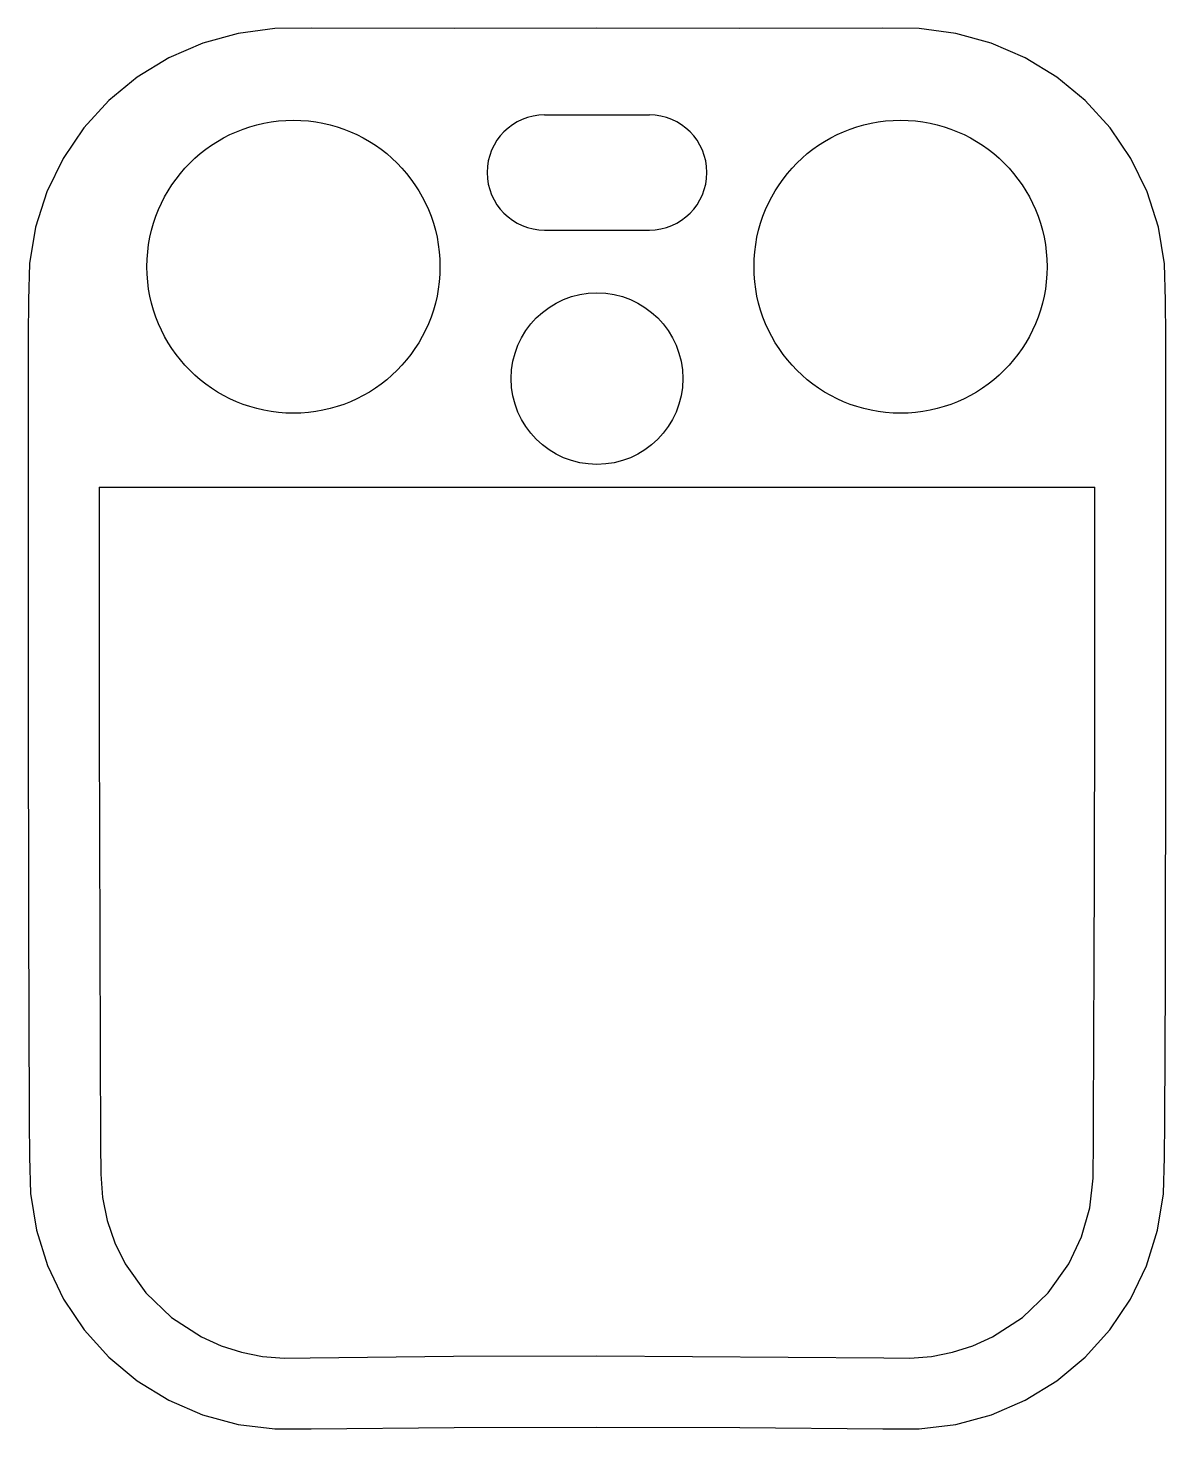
# Model space of a CAD drawing. Extents: x -54 to 54, y 3 to 137.
import ezdxf

# ---------------------------------------------------------------- set-up
doc = ezdxf.new("R2010")
doc.units = 0
doc.layers.get('0').update_dxf_attribs({"linetype": 'CONTINUOUS'})

msp = doc.modelspace()

# ---------------------------------------------------------------- linework, layer by layer
at = {"color": 7, "linetype": 'CONTINUOUS'}
for p, q in [((-5, 128.83), (5, 128.83)), ((-5, 117.83), (5, 117.83)), ((-47.55, 93.28), (47.55, 93.28))]:
    msp.add_line(p, q, dxfattribs=at)
at = {"color": 7, "linetype": 'CONTINUOUS', "flags": 128}
for points in [[(0, 137.13), (-13.66, 137.1), (-27.31, 137.12), (-30.78, 137.08), (-34.27, 136.62), (-37.67, 135.69), (-40.91, 134.29), (-43.92, 132.45), (-46.64, 130.2), (-49.02, 127.59), (-51, 124.67), (-52.55, 121.49), (-53.63, 118.12), (-54.21, 114.62), (-54.32, 111.13), (-54.33, 107.7), (-54.35, 94.24), (-54.36, 70.19), (-54.27, 39.59), (-54.25, 36.16), (-54.24, 32.73), (-54.22, 29.29), (-54.12, 25.79), (-53.56, 22.29), (-52.51, 18.9), (-50.97, 15.7), (-49.01, 12.77), (-46.64, 10.15), (-43.93, 7.89), (-40.92, 6.05), (-37.68, 4.65), (-34.27, 3.73), (-30.77, 3.3), (-27.31, 3.29), (-13.65, 3.44), (0, 3.48)], [(0, 3.48), (13.65, 3.44), (27.31, 3.29), (30.77, 3.3), (34.27, 3.73), (37.68, 4.65), (40.92, 6.05), (43.93, 7.89), (46.64, 10.15), (49.01, 12.77), (50.97, 15.7), (52.51, 18.89), (53.56, 22.28), (54.12, 25.77), (54.22, 29.26), (54.24, 32.69), (54.3, 46.15), (54.36, 70.19), (54.34, 100.79), (54.33, 104.23), (54.33, 107.66), (54.32, 111.1), (54.21, 114.6), (53.63, 118.1), (52.55, 121.48), (51, 124.67), (49.02, 127.59), (46.64, 130.2), (43.92, 132.45), (40.91, 134.29), (37.67, 135.69), (34.27, 136.62), (30.78, 137.08), (27.31, 137.12), (13.66, 137.1), (0, 137.13)], [(-47.55, 93.28), (-47.56, 70.19), (-47.47, 39.62), (-47.46, 36.61), (-47.44, 33.61), (-47.43, 30.61), (-47.41, 27.65), (-47.24, 25.41), (-46.79, 23.22), (-46.06, 21.09), (-45.07, 19.07), (-43.11, 16.29), (-40.65, 13.93), (-37.79, 12.08), (-35.92, 11.25), (-33.97, 10.63), (-31.95, 10.23), (-29.9, 10.07), (-27.4, 10.09), (-13.7, 10.24), (0, 10.28)], [(0, 10.28), (27.4, 10.09), (29.9, 10.07), (31.95, 10.23), (33.97, 10.63), (35.92, 11.25), (37.79, 12.08), (40.65, 13.93), (43.11, 16.29), (45.07, 19.07), (46.28, 21.66), (47.07, 24.41), (47.4, 27.25), (47.43, 30.88), (47.45, 34.7), (47.47, 38.52), (47.48, 42.35), (47.5, 46.17), (47.56, 70.19), (47.55, 93.28)]]:
    msp.add_lwpolyline(points, dxfattribs=at)
at = {"color": 7, "linetype": 'CONTINUOUS'}
for centre, radius in [((-29, 114.33), 14), ((29, 114.33), 14), ((0, 103.64), 8.2)]:
    msp.add_circle(centre, radius, dxfattribs=at)
for centre, start, end in [((-5, 123.33), 90, 270), ((5, 123.33), 270, 90)]:
    msp.add_arc(centre, 5.5, start, end, dxfattribs=at)

doc.saveas('drawing.dxf')
